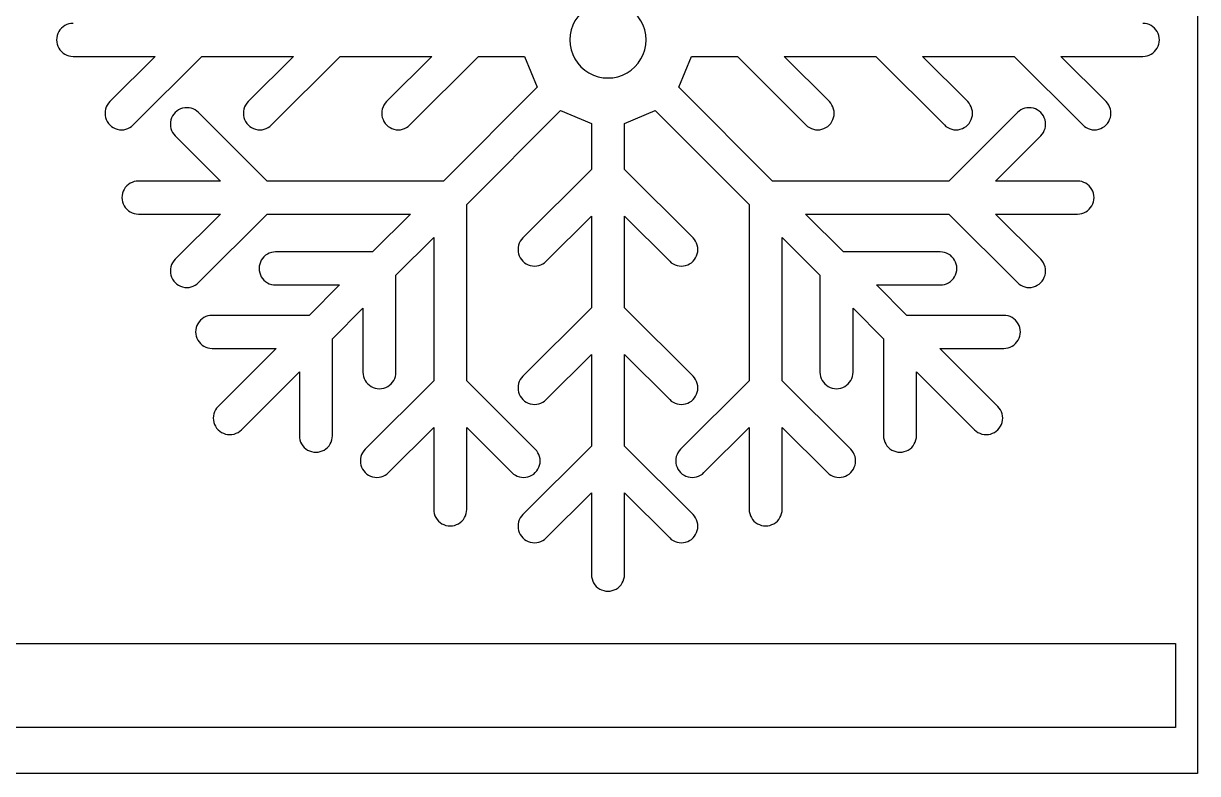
# Model space of a CAD drawing. Extents: x 0 to 210, y 0 to 297.
# Drawn here: x 119 to 210, y 0 to 58.1 of the extents above; entities that cross this region are included whole.
import ezdxf

# ---------------------------------------------------------------- set-up
doc = ezdxf.new("R2010")
doc.units = 0
doc.layers.add('Layer_1', color=7, linetype='CONTINUOUS')

msp = doc.modelspace()

# ---------------------------------------------------------------- linework, layer by layer
at = {"layer": 'Layer_1', "color": 7}
for p, q in [((210.000001, 296.999997), (210.000001, 0.000001)), ((121.701571, 57.336748), (121.647771, 57.178195)), ((121.775672, 57.486918), (121.701571, 57.336748)), ((121.868672, 57.626138), (121.775672, 57.486918)), ((121.979072, 57.75201), (121.868672, 57.626138)), ((122.104971, 57.862415), (121.979072, 57.75201)), ((122.244172, 57.955435), (122.104971, 57.862415)), ((122.39437, 58.02949), (122.244172, 57.955435)), ((122.552872, 58.083282), (122.39437, 58.02949)), ((122.717072, 58.115963), (122.552872, 58.083282)), ((122.88417, 58.126914), (122.717072, 58.115907)), ((205.93127, 58.115963), (205.764172, 58.12697)), ((206.09547, 58.083282), (205.93127, 58.115963)), ((206.253972, 58.02949), (206.09547, 58.083282)), ((206.40417, 57.955435), (206.253972, 58.02949)), ((206.543371, 57.862415), (206.40417, 57.955435)), ((206.66927, 57.75201), (206.543371, 57.862415)), ((206.77967, 57.626138), (206.66927, 57.75201)), ((206.872671, 57.486918), (206.77967, 57.626138)), ((206.946771, 57.336748), (206.872671, 57.486918)), ((207.000571, 57.178195), (206.946771, 57.336748)), ((121.615172, 57.013998), (121.604165, 56.846923)), ((121.604171, 56.846923), (121.615177, 56.679847)), ((121.647771, 57.178195), (121.615172, 57.013998)), ((121.615172, 56.679847), (121.647771, 56.51565)), ((121.647771, 56.51565), (121.701571, 56.357098)), ((167.274171, 56.846923), (167.274171, 56.846923)), ((206.946771, 56.357098), (207.000571, 56.51565)), ((207.03317, 57.013998), (207.000571, 57.178195)), ((207.000571, 56.51565), (207.03317, 56.679847)), ((207.044171, 56.846923), (207.033165, 57.013998)), ((207.03317, 56.679847), (207.044177, 56.846923)), ((121.701571, 56.357098), (121.775672, 56.206928)), ((121.775672, 56.206928), (121.868672, 56.067707)), ((121.868672, 56.067707), (121.979072, 55.941836)), ((121.979072, 55.941836), (122.104971, 55.831431)), ((122.104971, 55.831431), (122.244172, 55.73841)), ((122.244172, 55.73841), (122.39437, 55.664355)), ((122.39437, 55.664355), (122.552872, 55.610564)), ((122.552872, 55.610564), (122.717072, 55.577882)), ((122.717072, 55.577882), (122.88417, 55.566876)), ((122.88417, 55.566932), (129.233972, 55.566932)), ((129.233972, 55.566932), (125.733071, 52.066022)), ((127.543272, 50.25582), (132.85437, 55.566932)), ((132.85437, 55.566932), (139.953971, 55.566932)), ((139.953971, 55.566932), (136.453071, 52.066022)), ((138.263271, 50.25582), (143.574371, 55.566932)), ((143.574371, 55.566932), (150.673971, 55.566932)), ((150.673971, 55.566932), (147.173071, 52.066022)), ((148.983271, 50.25582), (154.294371, 55.566932)), ((154.294371, 55.566932), (157.854371, 55.566932)), ((157.854371, 55.566932), (158.844241, 53.177187)), ((169.804101, 53.177187), (170.793971, 55.566932)), ((170.793971, 55.566932), (174.353971, 55.566932)), ((174.353971, 55.566932), (179.665071, 50.25582)), ((181.475271, 52.066022), (177.974371, 55.566932)), ((177.974371, 55.566932), (185.073971, 55.566932)), ((185.073971, 55.566932), (190.385071, 50.25582)), ((192.195271, 52.066022), (188.694371, 55.566932)), ((188.694371, 55.566932), (195.793972, 55.566932)), ((195.793972, 55.566932), (201.10507, 50.25582)), ((202.915272, 52.066022), (199.41437, 55.566932)), ((199.41437, 55.566932), (205.764172, 55.566932)), ((205.764172, 55.566932), (205.93127, 55.577939)), ((205.93127, 55.577882), (206.09547, 55.610564)), ((206.09547, 55.610564), (206.253972, 55.664355)), ((206.253972, 55.664355), (206.40417, 55.73841)), ((206.40417, 55.73841), (206.543371, 55.831431)), ((206.543371, 55.831431), (206.66927, 55.941836)), ((206.66927, 55.941836), (206.77967, 56.067707)), ((206.77967, 56.067707), (206.872671, 56.206928)), ((206.872671, 56.206928), (206.946771, 56.357098)), ((158.844241, 53.177187), (151.575171, 45.908131)), ((177.073171, 45.908131), (169.804101, 53.177187)), ((125.622671, 51.940123), (125.52967, 51.800902)), ((125.733071, 52.066022), (125.622671, 51.940123)), ((136.342671, 51.940123), (136.249671, 51.800902)), ((136.453071, 52.066022), (136.342671, 51.940123)), ((147.062671, 51.940123), (146.969671, 51.800902)), ((147.173071, 52.066022), (147.062671, 51.940123)), ((181.585671, 51.940123), (181.475271, 52.066022)), ((181.678671, 51.800902), (181.585671, 51.940123)), ((192.305671, 51.940123), (192.195271, 52.066022)), ((192.398671, 51.800902), (192.305671, 51.940123)), ((203.025671, 51.940123), (202.915272, 52.066022)), ((203.118672, 51.800902), (203.025671, 51.940123)), ((125.358172, 51.160907), (125.369066, 50.993832)), ((125.369072, 51.327983), (125.358178, 51.160907)), ((125.40177, 51.492208), (125.369072, 51.327983)), ((125.369072, 50.993832), (125.40177, 50.829635)), ((125.45557, 51.650732), (125.40177, 51.492208)), ((125.52967, 51.800902), (125.45557, 51.650732)), ((130.590871, 50.954151), (130.516771, 50.803981)), ((130.683872, 51.093371), (130.590871, 50.954151)), ((130.794272, 51.219242), (130.683872, 51.093371)), ((130.920171, 51.32962), (130.794272, 51.219242)), ((131.059372, 51.422668), (130.920171, 51.32962)), ((131.209471, 51.496723), (131.059372, 51.422668)), ((131.368072, 51.550543), (131.209471, 51.496723)), ((131.532272, 51.583196), (131.368072, 51.550543)), ((131.699373, 51.594146), (131.532272, 51.58314)), ((131.866471, 51.583196), (131.699373, 51.594203)), ((132.03067, 51.550543), (131.866471, 51.583196)), ((132.189172, 51.496723), (132.03067, 51.550543)), ((132.339371, 51.422668), (132.189172, 51.496723)), ((132.478571, 51.32962), (132.339371, 51.422668)), ((132.60447, 51.219242), (132.478571, 51.32962)), ((137.915571, 45.908131), (132.60447, 51.219242)), ((136.078172, 51.160907), (136.089065, 50.993832)), ((136.089071, 51.327983), (136.078177, 51.160907)), ((136.121771, 51.492208), (136.089071, 51.327983)), ((136.089071, 50.993832), (136.121771, 50.829635)), ((136.175571, 51.650732), (136.121771, 51.492208)), ((136.249671, 51.800902), (136.175571, 51.650732)), ((146.798171, 51.160907), (146.809071, 50.993832)), ((146.809071, 51.327983), (146.798172, 51.160907)), ((146.841771, 51.492208), (146.809071, 51.327983)), ((146.809071, 50.993832), (146.841771, 50.829635)), ((146.895571, 51.650732), (146.841771, 51.492208)), ((146.969671, 51.800902), (146.895571, 51.650732)), ((153.385371, 44.097929), (160.654431, 51.366986)), ((160.654431, 51.366986), (163.044171, 50.37712)), ((165.604171, 50.37712), (167.993911, 51.366986)), ((167.993911, 51.366986), (175.262971, 44.097929)), ((181.752771, 51.650732), (181.678671, 51.800902)), ((181.806571, 51.492208), (181.752771, 51.650732)), ((181.839271, 51.327983), (181.806571, 51.492208)), ((181.806571, 50.829635), (181.839271, 50.993832)), ((181.839271, 50.993832), (181.850171, 51.160907)), ((181.850171, 51.160907), (181.839272, 51.327983)), ((196.043872, 51.219242), (190.732771, 45.908131)), ((192.472771, 51.650732), (192.398671, 51.800902)), ((192.526571, 51.492208), (192.472771, 51.650732)), ((192.559271, 51.327983), (192.526571, 51.492208)), ((192.526571, 50.829635), (192.559271, 50.993832)), ((192.559271, 50.993832), (192.570165, 51.160907)), ((192.570171, 51.160907), (192.559277, 51.327983)), ((196.169771, 51.32962), (196.043872, 51.219242)), ((196.308972, 51.422668), (196.169771, 51.32962)), ((196.45917, 51.496723), (196.308972, 51.422668)), ((196.617672, 51.550543), (196.45917, 51.496723)), ((196.781872, 51.583196), (196.617672, 51.550543)), ((196.94897, 51.594146), (196.781872, 51.58314)), ((197.116071, 51.583196), (196.94897, 51.594203)), ((197.28027, 51.550543), (197.116071, 51.583196)), ((197.438871, 51.496723), (197.28027, 51.550543)), ((197.588971, 51.422668), (197.438871, 51.496723)), ((197.728171, 51.32962), (197.588971, 51.422668)), ((197.85407, 51.219242), (197.728171, 51.32962)), ((197.96447, 51.093371), (197.85407, 51.219242)), ((198.057471, 50.954151), (197.96447, 51.093371)), ((198.131571, 50.803981), (198.057471, 50.954151)), ((203.192772, 51.650732), (203.118672, 51.800902)), ((203.246572, 51.492208), (203.192772, 51.650732)), ((203.279271, 51.327983), (203.246572, 51.492208)), ((203.246572, 50.829635), (203.279271, 50.993832)), ((203.279271, 50.993832), (203.290164, 51.160907)), ((203.29017, 51.160907), (203.279276, 51.327983)), ((125.40177, 50.829635), (125.45557, 50.671054)), ((125.45557, 50.671054), (125.52967, 50.520912)), ((125.52967, 50.520912), (125.622671, 50.381692)), ((125.622671, 50.381692), (125.733071, 50.25582)), ((125.733071, 50.25582), (125.85897, 50.145415)), ((125.85897, 50.145415), (125.99817, 50.052395)), ((125.99817, 50.052395), (126.14827, 49.97834)), ((127.127971, 49.97834), (127.278172, 50.052395)), ((127.278172, 50.052395), (127.41737, 50.145415)), ((127.41737, 50.145415), (127.543272, 50.25582)), ((130.419371, 50.314128), (130.430264, 50.14708)), ((130.43027, 50.481203), (130.419376, 50.314128)), ((130.462971, 50.645428), (130.43027, 50.481203)), ((130.43027, 50.14708), (130.462971, 49.982855)), ((130.516771, 50.803981), (130.462971, 50.645428)), ((136.121771, 50.829635), (136.175571, 50.671054)), ((136.175571, 50.671054), (136.249671, 50.520912)), ((136.249671, 50.520912), (136.342671, 50.381692)), ((136.342671, 50.381692), (136.453071, 50.25582)), ((136.453071, 50.25582), (136.578971, 50.145415)), ((136.578971, 50.145415), (136.718171, 50.052395)), ((136.718171, 50.052395), (136.868271, 49.97834)), ((137.847971, 49.97834), (137.998171, 50.052395)), ((137.998171, 50.052395), (138.137371, 50.145415)), ((138.137371, 50.145415), (138.263271, 50.25582)), ((146.841771, 50.829635), (146.895571, 50.671054)), ((146.895571, 50.671054), (146.969671, 50.520912)), ((146.969671, 50.520912), (147.062671, 50.381692)), ((147.062671, 50.381692), (147.173071, 50.25582)), ((147.173071, 50.25582), (147.298971, 50.145415)), ((147.298971, 50.145415), (147.438171, 50.052395)), ((147.438171, 50.052395), (147.588271, 49.97834)), ((148.567971, 49.97834), (148.718171, 50.052395)), ((148.718171, 50.052395), (148.857371, 50.145415)), ((148.857371, 50.145415), (148.983271, 50.25582)), ((163.044171, 50.37712), (163.044171, 46.817112)), ((165.604171, 46.817112), (165.604171, 50.37712)), ((179.665071, 50.25582), (179.790971, 50.145415)), ((179.790971, 50.145415), (179.930171, 50.052395)), ((179.930171, 50.052395), (180.080371, 49.97834)), ((181.060071, 49.97834), (181.210171, 50.052395)), ((181.210171, 50.052395), (181.349371, 50.145415)), ((181.349371, 50.145415), (181.475271, 50.25582)), ((181.475271, 50.25582), (181.585671, 50.381692)), ((181.585671, 50.381692), (181.678671, 50.520912)), ((181.678671, 50.520912), (181.752771, 50.671054)), ((181.752771, 50.671054), (181.806571, 50.829635)), ((190.385071, 50.25582), (190.510971, 50.145415)), ((190.510971, 50.145415), (190.650171, 50.052395)), ((190.650171, 50.052395), (190.800371, 49.97834)), ((191.780071, 49.97834), (191.930171, 50.052395)), ((191.930171, 50.052395), (192.069371, 50.145415)), ((192.069371, 50.145415), (192.195271, 50.25582)), ((192.195271, 50.25582), (192.305671, 50.381692)), ((192.305671, 50.381692), (192.398671, 50.520912)), ((192.398671, 50.520912), (192.472771, 50.671054)), ((192.472771, 50.671054), (192.526571, 50.829635)), ((198.185371, 50.645428), (198.131571, 50.803981)), ((198.218072, 50.481203), (198.185371, 50.645428)), ((198.185371, 49.982855), (198.218072, 50.14708)), ((198.218072, 50.14708), (198.228966, 50.314128)), ((198.228972, 50.314128), (198.218078, 50.481203)), ((201.10507, 50.25582), (201.230972, 50.145415)), ((201.230972, 50.145415), (201.37017, 50.052395)), ((201.37017, 50.052395), (201.520371, 49.97834)), ((202.500072, 49.97834), (202.650172, 50.052395)), ((202.650172, 50.052395), (202.789372, 50.145415)), ((202.789372, 50.145415), (202.915272, 50.25582)), ((202.915272, 50.25582), (203.025671, 50.381692)), ((203.025671, 50.381692), (203.118672, 50.520912)), ((203.118672, 50.520912), (203.192772, 50.671054)), ((203.192772, 50.671054), (203.246572, 50.829635)), ((126.14827, 49.97834), (126.306871, 49.92452)), ((126.306871, 49.92452), (126.47107, 49.891867)), ((126.47107, 49.891867), (126.638171, 49.88086)), ((126.638171, 49.880888), (126.805171, 49.891895)), ((126.805171, 49.891867), (126.969472, 49.92452)), ((126.969472, 49.92452), (127.127971, 49.97834)), ((130.462971, 49.982855), (130.516771, 49.824303)), ((130.516771, 49.824303), (130.590871, 49.674132)), ((130.590871, 49.674132), (130.683872, 49.534912)), ((130.683872, 49.534912), (130.794272, 49.409041)), ((130.794272, 49.409041), (134.295171, 45.908131)), ((136.868271, 49.97834), (137.026871, 49.92452)), ((137.026871, 49.92452), (137.191071, 49.891867)), ((137.191071, 49.891867), (137.358171, 49.88086)), ((137.358171, 49.880888), (137.525171, 49.891895)), ((137.525171, 49.891867), (137.689471, 49.92452)), ((137.689471, 49.92452), (137.847971, 49.97834)), ((147.588271, 49.97834), (147.746871, 49.92452)), ((147.746871, 49.92452), (147.911071, 49.891867)), ((147.911071, 49.891867), (148.078171, 49.88086)), ((148.078171, 49.880888), (148.245271, 49.891895)), ((148.245271, 49.891867), (148.409471, 49.92452)), ((148.409471, 49.92452), (148.567971, 49.97834)), ((180.080371, 49.97834), (180.238871, 49.92452)), ((180.238871, 49.92452), (180.403071, 49.891867)), ((180.403071, 49.891867), (180.570171, 49.88086)), ((180.570171, 49.880888), (180.737271, 49.891895)), ((180.737271, 49.891867), (180.901471, 49.92452)), ((180.901471, 49.92452), (181.060071, 49.97834)), ((190.800371, 49.97834), (190.958871, 49.92452)), ((190.958871, 49.92452), (191.123171, 49.891867)), ((191.123171, 49.891867), (191.290171, 49.88086)), ((191.290171, 49.880888), (191.457271, 49.891895)), ((191.457271, 49.891867), (191.621471, 49.92452)), ((191.621471, 49.92452), (191.780071, 49.97834)), ((194.353172, 45.908131), (197.85407, 49.409041)), ((197.85407, 49.409041), (197.96447, 49.534912)), ((197.96447, 49.534912), (198.057471, 49.674132)), ((198.057471, 49.674132), (198.131571, 49.824303)), ((198.131571, 49.824303), (198.185371, 49.982855)), ((201.520371, 49.97834), (201.67887, 49.92452)), ((201.67887, 49.92452), (201.843172, 49.891867)), ((201.843172, 49.891867), (202.010171, 49.88086)), ((202.010171, 49.880888), (202.177272, 49.891895)), ((202.177272, 49.891867), (202.341472, 49.92452)), ((202.341472, 49.92452), (202.500072, 49.97834)), ((163.044171, 46.817112), (157.733061, 41.506028)), ((170.915281, 41.506028), (165.604171, 46.817112)), ((127.04027, 45.533227), (126.929871, 45.407327)), ((127.166172, 45.643632), (127.04027, 45.533227)), ((127.30537, 45.736624), (127.166172, 45.643632)), ((127.455572, 45.810708), (127.30537, 45.736624)), ((127.61407, 45.864527), (127.455572, 45.810708)), ((127.77827, 45.897124), (127.61407, 45.864527)), ((127.945371, 45.908131), (127.77827, 45.897124)), ((134.295171, 45.908131), (127.945371, 45.908131)), ((151.575171, 45.908131), (137.915571, 45.908131)), ((190.732771, 45.908131), (177.073171, 45.908131)), ((200.702971, 45.908131), (194.353172, 45.908131)), ((200.870072, 45.897124), (200.702971, 45.908131)), ((201.034272, 45.864527), (200.870072, 45.897124)), ((201.192771, 45.810708), (201.034272, 45.864527)), ((201.342972, 45.736624), (201.192771, 45.810708)), ((201.48217, 45.643632), (201.342972, 45.736624)), ((201.608072, 45.533227), (201.48217, 45.643632)), ((201.718472, 45.407327), (201.608072, 45.533227)), ((126.67637, 44.795216), (126.665363, 44.628112)), ((126.665372, 44.628112), (126.676379, 44.461008)), ((126.708972, 44.959412), (126.67637, 44.795216)), ((126.762772, 45.117908), (126.708972, 44.959412)), ((126.83687, 45.268135), (126.762772, 45.117908)), ((126.929871, 45.407327), (126.83687, 45.268135)), ((201.811472, 45.268135), (201.718472, 45.407327)), ((201.88557, 45.117908), (201.811472, 45.268135)), ((201.93937, 44.959412), (201.88557, 45.117908)), ((201.971972, 44.795216), (201.93937, 44.959412)), ((201.98297, 44.628112), (201.971964, 44.795216)), ((201.971972, 44.461008), (201.982979, 44.628112)), ((126.67637, 44.461008), (126.708972, 44.296811)), ((126.708972, 44.296811), (126.762772, 44.138315)), ((126.762772, 44.138315), (126.83687, 43.988116)), ((126.83687, 43.988116), (126.929871, 43.848924)), ((126.929871, 43.848924), (127.04027, 43.723025)), ((127.04027, 43.723025), (127.166172, 43.61262)), ((153.385371, 30.438317), (153.385371, 44.097929)), ((175.262971, 44.097929), (175.262971, 30.438317)), ((201.48217, 43.61262), (201.608072, 43.723025)), ((201.608072, 43.723025), (201.718472, 43.848924)), ((201.718472, 43.848924), (201.811472, 43.988116)), ((201.811472, 43.988116), (201.88557, 44.138315)), ((201.88557, 44.138315), (201.93937, 44.296811)), ((201.93937, 44.296811), (201.971972, 44.461008)), ((127.166172, 43.61262), (127.30537, 43.519628)), ((127.30537, 43.519628), (127.455572, 43.445516)), ((127.455572, 43.445516), (127.61407, 43.391724)), ((127.61407, 43.391724), (127.77827, 43.359128)), ((127.77827, 43.359128), (127.945371, 43.348121)), ((127.945371, 43.348121), (134.295171, 43.348121)), ((134.295171, 43.348121), (130.794272, 39.847211)), ((132.60447, 38.037009), (137.915571, 43.348121)), ((137.915571, 43.348121), (149.015171, 43.348121)), ((149.015171, 43.348121), (146.088071, 40.421025)), ((159.543261, 39.695827), (163.044171, 43.196709)), ((163.044171, 43.196709), (163.044171, 36.097127)), ((165.604171, 36.097127), (165.604171, 43.196709)), ((165.604171, 43.196709), (169.105081, 39.695827)), ((182.560271, 40.421025), (179.633171, 43.348121)), ((179.633171, 43.348121), (190.732771, 43.348121)), ((190.732771, 43.348121), (196.043872, 38.037009)), ((197.85407, 39.847211), (194.353172, 43.348121)), ((194.353172, 43.348121), (200.702971, 43.348121)), ((200.702971, 43.348121), (200.870072, 43.359128)), ((200.870072, 43.359128), (201.034272, 43.391724)), ((201.034272, 43.391724), (201.192771, 43.445516)), ((201.192771, 43.445516), (201.342972, 43.519628)), ((201.342972, 43.519628), (201.48217, 43.61262)), ((147.898271, 38.610824), (150.825371, 41.53792)), ((150.825371, 41.53792), (150.825371, 30.438317)), ((157.401781, 40.932214), (157.369111, 40.768017)), ((157.455591, 41.09071), (157.401781, 40.932214)), ((157.529641, 41.240909), (157.455591, 41.09071)), ((157.622661, 41.380129), (157.529641, 41.240909)), ((157.733061, 41.506028), (157.622661, 41.380129)), ((171.025681, 41.380129), (170.915281, 41.506028)), ((171.118701, 41.240909), (171.025681, 41.380129)), ((171.192751, 41.09071), (171.118701, 41.240909)), ((171.246561, 40.932214), (171.192751, 41.09071)), ((171.279231, 40.768017), (171.246561, 40.932214)), ((177.822971, 30.438317), (177.822971, 41.53792)), ((177.822971, 41.53792), (180.750071, 38.610824)), ((137.671871, 40.046008), (137.561471, 39.920222)), ((137.797771, 40.156414), (137.671871, 40.046008)), ((137.936971, 40.249519), (137.797771, 40.156414)), ((138.087171, 40.323517), (137.936971, 40.249519)), ((138.245671, 40.377309), (138.087171, 40.323517)), ((138.409871, 40.410018), (138.245671, 40.377309)), ((138.576971, 40.421025), (138.409871, 40.410018)), ((146.088071, 40.421025), (138.576971, 40.421025)), ((157.358151, 40.600914), (157.36911, 40.43381)), ((157.369111, 40.768017), (157.358153, 40.600914)), ((157.369111, 40.43381), (157.401781, 40.269613)), ((157.401781, 40.269613), (157.455591, 40.111032)), ((157.455591, 40.111032), (157.529641, 39.960918)), ((171.118701, 39.960918), (171.192751, 40.111032)), ((171.192751, 40.111032), (171.246561, 40.269613)), ((171.246561, 40.269613), (171.279231, 40.43381)), ((171.279231, 40.43381), (171.29019, 40.600914)), ((171.290191, 40.600914), (171.279232, 40.768017)), ((190.071371, 40.421025), (182.560271, 40.421025)), ((190.238471, 40.410018), (190.071371, 40.421025)), ((190.402671, 40.377309), (190.238471, 40.410018)), ((190.561171, 40.323517), (190.402671, 40.377309)), ((190.711371, 40.249519), (190.561171, 40.323517)), ((190.850571, 40.156414), (190.711371, 40.249519)), ((190.976471, 40.046008), (190.850571, 40.156414)), ((191.086871, 39.920222), (190.976471, 40.046008)), ((130.462971, 39.273425), (130.43027, 39.109228)), ((130.516771, 39.431921), (130.462971, 39.273425)), ((130.590871, 39.58212), (130.516771, 39.431921)), ((130.683872, 39.721312), (130.590871, 39.58212)), ((130.794272, 39.847211), (130.683872, 39.721312)), ((137.296971, 39.141034), (137.307871, 38.973931)), ((137.307871, 39.308025), (137.296972, 39.141034)), ((137.340571, 39.472222), (137.307871, 39.308025)), ((137.394371, 39.630831), (137.340571, 39.472222)), ((137.468471, 39.78103), (137.394371, 39.630831)), ((137.561471, 39.920222), (137.468471, 39.78103)), ((157.529641, 39.960918), (157.622661, 39.821726)), ((157.622661, 39.821726), (157.733061, 39.695827)), ((157.733061, 39.695827), (157.858941, 39.585422)), ((157.858941, 39.585422), (157.998151, 39.492429)), ((157.998151, 39.492429), (158.148311, 39.418318)), ((158.148311, 39.418318), (158.306871, 39.364526)), ((158.306871, 39.364526), (158.471081, 39.331817)), ((158.471081, 39.331817), (158.638151, 39.32081)), ((158.638151, 39.320923), (158.805231, 39.33193)), ((158.805231, 39.331817), (158.969451, 39.364526)), ((158.969451, 39.364526), (159.127991, 39.418318)), ((159.127991, 39.418318), (159.278151, 39.492429)), ((159.278151, 39.492429), (159.417371, 39.585422)), ((159.417371, 39.585422), (159.543261, 39.695827)), ((169.105081, 39.695827), (169.230971, 39.585422)), ((169.230971, 39.585422), (169.370191, 39.492429)), ((169.370191, 39.492429), (169.520351, 39.418318)), ((169.520351, 39.418318), (169.678891, 39.364526)), ((169.678891, 39.364526), (169.843111, 39.331817)), ((169.843111, 39.331817), (170.010191, 39.32081)), ((170.010191, 39.320923), (170.177261, 39.33193)), ((170.177261, 39.331817), (170.341471, 39.364526)), ((170.341471, 39.364526), (170.500031, 39.418318)), ((170.500031, 39.418318), (170.650191, 39.492429)), ((170.650191, 39.492429), (170.789401, 39.585422)), ((170.789401, 39.585422), (170.915281, 39.695827)), ((170.915281, 39.695827), (171.025681, 39.821726)), ((171.025681, 39.821726), (171.118701, 39.960918)), ((191.179871, 39.78103), (191.086871, 39.920222)), ((191.253971, 39.630831), (191.179871, 39.78103)), ((191.307771, 39.472222), (191.253971, 39.630831)), ((191.340471, 39.308025), (191.307771, 39.472222)), ((191.340471, 38.973931), (191.35137, 39.141034)), ((191.351371, 39.141034), (191.340472, 39.308025)), ((197.96447, 39.721312), (197.85407, 39.847211)), ((198.057471, 39.58212), (197.96447, 39.721312)), ((198.131571, 39.431921), (198.057471, 39.58212)), ((198.185371, 39.273425), (198.131571, 39.431921)), ((198.218072, 39.109228), (198.185371, 39.273425)), ((130.419371, 38.942124), (130.430264, 38.77502)), ((130.43027, 39.109228), (130.419376, 38.942124)), ((130.43027, 38.77502), (130.462971, 38.610824)), ((130.462971, 38.610824), (130.516771, 38.452215)), ((130.516771, 38.452215), (130.590871, 38.302129)), ((130.590871, 38.302129), (130.683872, 38.162909)), ((137.307871, 38.973931), (137.340571, 38.809734)), ((137.340571, 38.809734), (137.394371, 38.651125)), ((137.394371, 38.651125), (137.468471, 38.501011)), ((137.468471, 38.501011), (137.561471, 38.361734)), ((137.561471, 38.361734), (137.671871, 38.23592)), ((137.671871, 38.23592), (137.797771, 38.12543)), ((147.898271, 31.099733), (147.898271, 38.610824)), ((180.750071, 38.610824), (180.750071, 31.099733)), ((190.850571, 38.12543), (190.976471, 38.23592)), ((190.976471, 38.23592), (191.086871, 38.361734)), ((191.086871, 38.361734), (191.179871, 38.501011)), ((191.179871, 38.501011), (191.253971, 38.651125)), ((191.253971, 38.651125), (191.307771, 38.809734)), ((191.307771, 38.809734), (191.340471, 38.973931)), ((197.96447, 38.162909), (198.057471, 38.302129)), ((198.057471, 38.302129), (198.131571, 38.452215)), ((198.131571, 38.452215), (198.185371, 38.610824)), ((198.185371, 38.610824), (198.218072, 38.77502)), ((198.218072, 38.77502), (198.228966, 38.942124)), ((198.228972, 38.942124), (198.218078, 39.109228)), ((130.683872, 38.162909), (130.794272, 38.037009)), ((130.794272, 38.037009), (130.920171, 37.926632)), ((130.920171, 37.926632), (131.059372, 37.833612)), ((131.059372, 37.833612), (131.209471, 37.759528)), ((131.209471, 37.759528), (131.368072, 37.705709)), ((131.368072, 37.705709), (131.532272, 37.673027)), ((131.532272, 37.673027), (131.699373, 37.662021)), ((131.699373, 37.662134), (131.866471, 37.67314)), ((131.866471, 37.673027), (132.03067, 37.705709)), ((132.03067, 37.705709), (132.189172, 37.759528)), ((132.189172, 37.759528), (132.339371, 37.833612)), ((132.339371, 37.833612), (132.478571, 37.926632)), ((132.478571, 37.926632), (132.60447, 38.037009)), ((137.797771, 38.12543), (137.936971, 38.032409)), ((137.936971, 38.032409), (138.087171, 37.95841)), ((138.087171, 37.95841), (138.245671, 37.904619)), ((138.245671, 37.904619), (138.409871, 37.871909)), ((138.409871, 37.871909), (138.576971, 37.860903)), ((138.576971, 37.861016), (143.528071, 37.861016)), ((143.528071, 37.861016), (141.166571, 35.499521)), ((187.481771, 35.499521), (185.120271, 37.861016)), ((185.120271, 37.861016), (190.071371, 37.861016)), ((190.071371, 37.861016), (190.238471, 37.872022)), ((190.238471, 37.871909), (190.402671, 37.904619)), ((190.402671, 37.904619), (190.561171, 37.95841)), ((190.561171, 37.95841), (190.711371, 38.032409)), ((190.711371, 38.032409), (190.850571, 38.12543)), ((196.043872, 38.037009), (196.169771, 37.926632)), ((196.169771, 37.926632), (196.308972, 37.833612)), ((196.308972, 37.833612), (196.45917, 37.759528)), ((196.45917, 37.759528), (196.617672, 37.705709)), ((196.617672, 37.705709), (196.781872, 37.673027)), ((196.781872, 37.673027), (196.94897, 37.662021)), ((196.94897, 37.662134), (197.116071, 37.67314)), ((197.116071, 37.673027), (197.28027, 37.705709)), ((197.28027, 37.705709), (197.438871, 37.759528)), ((197.438871, 37.759528), (197.588971, 37.833612)), ((197.588971, 37.833612), (197.728171, 37.926632)), ((197.728171, 37.926632), (197.85407, 38.037009)), ((197.85407, 38.037009), (197.96447, 38.162909)), ((133.488472, 35.488514), (133.324171, 35.455918)), ((133.655472, 35.499521), (133.488472, 35.488514)), ((141.166571, 35.499521), (133.655472, 35.499521)), ((142.976771, 33.68932), (145.338271, 36.050814)), ((145.338271, 36.050814), (145.338271, 31.099733)), ((163.044171, 36.097127), (157.733061, 30.786015)), ((170.915281, 30.786015), (165.604171, 36.097127)), ((183.310071, 31.099733), (183.310071, 36.050814)), ((183.310071, 36.050814), (185.671571, 33.68932)), ((194.992871, 35.499521), (187.481771, 35.499521)), ((195.15987, 35.488514), (194.992871, 35.499521)), ((195.324171, 35.455918), (195.15987, 35.488514)), ((132.472972, 34.709327), (132.419172, 34.550831)), ((132.546971, 34.859526), (132.472972, 34.709327)), ((132.639971, 34.998718), (132.546971, 34.859526)), ((132.75047, 35.124617), (132.639971, 34.998718)), ((132.87627, 35.235022), (132.75047, 35.124617)), ((133.015471, 35.328015), (132.87627, 35.235022)), ((133.165672, 35.402126), (133.015471, 35.328015)), ((133.324171, 35.455918), (133.165672, 35.402126)), ((195.48267, 35.402126), (195.324171, 35.455918)), ((195.632872, 35.328015), (195.48267, 35.402126)), ((195.772072, 35.235022), (195.632872, 35.328015)), ((195.897873, 35.124617), (195.772072, 35.235022)), ((196.008371, 34.998718), (195.897873, 35.124617)), ((196.101372, 34.859526), (196.008371, 34.998718)), ((196.17537, 34.709327), (196.101372, 34.859526)), ((196.22917, 34.550831), (196.17537, 34.709327)), ((132.386471, 34.386634), (132.375464, 34.21953)), ((132.375473, 34.21953), (132.386479, 34.052427)), ((132.419172, 34.550831), (132.386471, 34.386634)), ((132.386471, 34.052427), (132.419172, 33.88823)), ((132.419172, 33.88823), (132.472972, 33.729734)), ((132.472972, 33.729734), (132.546971, 33.579535)), ((142.976771, 26.178229), (142.976771, 33.68932)), ((185.671571, 33.68932), (185.671571, 26.178229)), ((196.101372, 33.579535), (196.17537, 33.729734)), ((196.17537, 33.729734), (196.22917, 33.88823)), ((196.261871, 34.386634), (196.22917, 34.550831)), ((196.22917, 33.88823), (196.261871, 34.052427)), ((196.27287, 34.21953), (196.261863, 34.386634)), ((196.261871, 34.052427), (196.272878, 34.21953)), ((132.546971, 33.579535), (132.639971, 33.440315)), ((132.639971, 33.440315), (132.75047, 33.314416)), ((132.75047, 33.314416), (132.87627, 33.20401)), ((132.87627, 33.20401), (133.015471, 33.111018)), ((133.015471, 33.111018), (133.165672, 33.036935)), ((133.165672, 33.036935), (133.324171, 32.983115)), ((133.324171, 32.983115), (133.488472, 32.950434)), ((133.488472, 32.950434), (133.655472, 32.939427)), ((133.655472, 32.939512), (138.606571, 32.939512)), ((138.606571, 32.939512), (134.116572, 28.449525)), ((194.53177, 28.449525), (190.041771, 32.939512)), ((190.041771, 32.939512), (194.992871, 32.939512)), ((194.992871, 32.939512), (195.15987, 32.950518)), ((195.15987, 32.950434), (195.324171, 32.983115)), ((195.324171, 32.983115), (195.48267, 33.036935)), ((195.48267, 33.036935), (195.632872, 33.111018)), ((195.632872, 33.111018), (195.772072, 33.20401)), ((195.772072, 33.20401), (195.897873, 33.314416)), ((195.897873, 33.314416), (196.008371, 33.440315)), ((196.008371, 33.440315), (196.101372, 33.579535)), ((159.543261, 28.975813), (163.044171, 32.476724)), ((163.044171, 32.476724), (163.044171, 25.377113)), ((165.604171, 25.377113), (165.604171, 32.476724)), ((165.604171, 32.476724), (169.105081, 28.975813)), ((135.926771, 26.639324), (140.416771, 31.12931)), ((140.416771, 31.12931), (140.416771, 26.178229)), ((145.338271, 31.099733), (145.349171, 30.932629)), ((145.349171, 30.932629), (145.381871, 30.768432)), ((147.854571, 30.768432), (147.887271, 30.932629)), ((147.887271, 30.932629), (147.898272, 31.099733)), ((180.750071, 31.099733), (180.761072, 30.932629)), ((180.761071, 30.932629), (180.793771, 30.768432)), ((183.266471, 30.768432), (183.299171, 30.932629)), ((183.299171, 30.932629), (183.310071, 31.099733)), ((188.231571, 26.178229), (188.231571, 31.12931)), ((188.231571, 31.12931), (192.721571, 26.639324)), ((145.381871, 30.768432), (145.435671, 30.609908)), ((145.435671, 30.609908), (145.509671, 30.45971)), ((145.509671, 30.45971), (145.602671, 30.320518)), ((150.825371, 30.438317), (145.514271, 25.127234)), ((145.602671, 30.320518), (145.713171, 30.194618)), ((145.713171, 30.194618), (145.838971, 30.084213)), ((145.838971, 30.084213), (145.978271, 29.991221)), ((147.258271, 29.991221), (147.397471, 30.084213)), ((147.397471, 30.084213), (147.523271, 30.194618)), ((147.523271, 30.194618), (147.633671, 30.320518)), ((147.633671, 30.320518), (147.726771, 30.45971)), ((147.726771, 30.45971), (147.800771, 30.609908)), ((147.800771, 30.609908), (147.854571, 30.768432)), ((158.696481, 25.127234), (153.385371, 30.438317)), ((157.369111, 30.047919), (157.358153, 29.880928)), ((157.401781, 30.212229), (157.369111, 30.047919)), ((157.455591, 30.370725), (157.401781, 30.212229)), ((157.529641, 30.520924), (157.455591, 30.370725)), ((157.622661, 30.660116), (157.529641, 30.520924)), ((157.733061, 30.786015), (157.622661, 30.660116)), ((175.262971, 30.438317), (169.951861, 25.127234)), ((171.025681, 30.660116), (170.915281, 30.786015)), ((171.118701, 30.520924), (171.025681, 30.660116)), ((171.192751, 30.370725), (171.118701, 30.520924)), ((171.246561, 30.212229), (171.192751, 30.370725)), ((171.279231, 30.047919), (171.246561, 30.212229)), ((171.290191, 29.880928), (171.279232, 30.047919)), ((183.134071, 25.127234), (177.822971, 30.438317)), ((180.793771, 30.768432), (180.847571, 30.609908)), ((180.847571, 30.609908), (180.921571, 30.45971)), ((180.921571, 30.45971), (181.014671, 30.320518)), ((181.014671, 30.320518), (181.125071, 30.194618)), ((181.125071, 30.194618), (181.250871, 30.084213)), ((181.250871, 30.084213), (181.390071, 29.991221)), ((182.670071, 29.991221), (182.809371, 30.084213)), ((182.809371, 30.084213), (182.935171, 30.194618)), ((182.935171, 30.194618), (183.045671, 30.320518)), ((183.045671, 30.320518), (183.138671, 30.45971)), ((183.138671, 30.45971), (183.212671, 30.609908)), ((183.212671, 30.609908), (183.266471, 30.768432)), ((145.978271, 29.991221), (146.128371, 29.917109)), ((146.128371, 29.917109), (146.286971, 29.863318)), ((146.286971, 29.863318), (146.451171, 29.830608)), ((146.451171, 29.830608), (146.618271, 29.819601)), ((146.618271, 29.819714), (146.785271, 29.830721)), ((146.785271, 29.830608), (146.949471, 29.863318)), ((146.949471, 29.863318), (147.108071, 29.917109)), ((147.108071, 29.917109), (147.258271, 29.991221)), ((157.358151, 29.880928), (157.36911, 29.713824)), ((157.369111, 29.713824), (157.401781, 29.549628)), ((157.401781, 29.549628), (157.455591, 29.391019)), ((157.455591, 29.391019), (157.529641, 29.240933)), ((157.529641, 29.240933), (157.622661, 29.101713)), ((171.025681, 29.101713), (171.118701, 29.240933)), ((171.118701, 29.240933), (171.192751, 29.391019)), ((171.192751, 29.391019), (171.246561, 29.549628)), ((171.246561, 29.549628), (171.279231, 29.713824)), ((171.279231, 29.713824), (171.29019, 29.880928)), ((181.390071, 29.991221), (181.540271, 29.917109)), ((181.540271, 29.917109), (181.698871, 29.863318)), ((181.698871, 29.863318), (181.863071, 29.830608)), ((181.863071, 29.830608), (182.030071, 29.819601)), ((182.030071, 29.819714), (182.197171, 29.830721)), ((182.197171, 29.830608), (182.361371, 29.863318)), ((182.361371, 29.863318), (182.519971, 29.917109)), ((182.519971, 29.917109), (182.670071, 29.991221)), ((134.006172, 28.323626), (133.913172, 28.184434)), ((134.116572, 28.449525), (134.006172, 28.323626)), ((157.622661, 29.101713), (157.733061, 28.975813)), ((157.733061, 28.975813), (157.858941, 28.865408)), ((157.858941, 28.865408), (157.998151, 28.772416)), ((157.998151, 28.772416), (158.148311, 28.698332)), ((158.148311, 28.698332), (158.306871, 28.644513)), ((158.306871, 28.644513), (158.471081, 28.611831)), ((158.471081, 28.611831), (158.638151, 28.600825)), ((158.638151, 28.600909), (158.805231, 28.611916)), ((158.805231, 28.611831), (158.969451, 28.644513)), ((158.969451, 28.644513), (159.127991, 28.698332)), ((159.127991, 28.698332), (159.278151, 28.772416)), ((159.278151, 28.772416), (159.417371, 28.865408)), ((159.417371, 28.865408), (159.543261, 28.975813)), ((169.105081, 28.975813), (169.230971, 28.865408)), ((169.230971, 28.865408), (169.370191, 28.772416)), ((169.370191, 28.772416), (169.520351, 28.698332)), ((169.520351, 28.698332), (169.678891, 28.644513)), ((169.678891, 28.644513), (169.843111, 28.611831)), ((169.843111, 28.611831), (170.010191, 28.600825)), ((170.010191, 28.600909), (170.177261, 28.611916)), ((170.177261, 28.611831), (170.341471, 28.644513)), ((170.341471, 28.644513), (170.500031, 28.698332)), ((170.500031, 28.698332), (170.650191, 28.772416)), ((170.650191, 28.772416), (170.789401, 28.865408)), ((170.789401, 28.865408), (170.915281, 28.975813)), ((170.915281, 28.975813), (171.025681, 29.101713)), ((194.64217, 28.323626), (194.53177, 28.449525)), ((194.735171, 28.184434), (194.64217, 28.323626)), ((133.752672, 27.711514), (133.741665, 27.54441)), ((133.741671, 27.54441), (133.752677, 27.377335)), ((133.785271, 27.875711), (133.752672, 27.711514)), ((133.752672, 27.377335), (133.785271, 27.21311)), ((133.839071, 28.034235), (133.785271, 27.875711)), ((133.913172, 28.184434), (133.839071, 28.034235)), ((194.809271, 28.034235), (194.735171, 28.184434)), ((194.863071, 27.875711), (194.809271, 28.034235)), ((194.89567, 27.711514), (194.863071, 27.875711)), ((194.863071, 27.21311), (194.89567, 27.377335)), ((194.906671, 27.54441), (194.895665, 27.711514)), ((194.89567, 27.377335), (194.906677, 27.54441)), ((133.785271, 27.21311), (133.839071, 27.054614)), ((133.839071, 27.054614), (133.913172, 26.904415)), ((133.913172, 26.904415), (134.006172, 26.765223)), ((134.006172, 26.765223), (134.116572, 26.639324)), ((134.116572, 26.639324), (134.242471, 26.528918)), ((134.242471, 26.528918), (134.381672, 26.435926)), ((134.381672, 26.435926), (134.53187, 26.361815)), ((135.511472, 26.361815), (135.661671, 26.435926)), ((135.661671, 26.435926), (135.800871, 26.528918)), ((135.800871, 26.528918), (135.926771, 26.639324)), ((147.324471, 23.317032), (150.825371, 26.817914)), ((150.825371, 26.817914), (150.825371, 20.468112)), ((153.385371, 20.468112), (153.385371, 26.817914)), ((153.385371, 26.817914), (156.886301, 23.317032)), ((171.762041, 23.317032), (175.262971, 26.817914)), ((175.262971, 26.817914), (175.262971, 20.468112)), ((177.822971, 20.468112), (177.822971, 26.817914)), ((177.822971, 26.817914), (181.323871, 23.317032)), ((192.721571, 26.639324), (192.847471, 26.528918)), ((192.847471, 26.528918), (192.986671, 26.435926)), ((192.986671, 26.435926), (193.13687, 26.361815)), ((194.116472, 26.361815), (194.26667, 26.435926)), ((194.26667, 26.435926), (194.405871, 26.528918)), ((194.405871, 26.528918), (194.53177, 26.639324)), ((194.53177, 26.639324), (194.64217, 26.765223)), ((194.64217, 26.765223), (194.735171, 26.904415)), ((194.735171, 26.904415), (194.809271, 27.054614)), ((194.809271, 27.054614), (194.863071, 27.21311)), ((134.53187, 26.361815), (134.690372, 26.308023)), ((134.690372, 26.308023), (134.854572, 26.275426)), ((134.854572, 26.275426), (135.02167, 26.26442)), ((135.02167, 26.26442), (135.188771, 26.275426)), ((135.188771, 26.275426), (135.352971, 26.308023)), ((135.352971, 26.308023), (135.511472, 26.361815)), ((140.416771, 26.178229), (140.42767, 26.01121)), ((140.427671, 26.01121), (140.460371, 25.846928)), ((140.460371, 25.846928), (140.514171, 25.688432)), ((140.514171, 25.688432), (140.588271, 25.538234)), ((140.588271, 25.538234), (140.681271, 25.399014)), ((142.712271, 25.399014), (142.805271, 25.538234)), ((142.805271, 25.538234), (142.879371, 25.688432)), ((142.879371, 25.688432), (142.933171, 25.846928)), ((142.933171, 25.846928), (142.965771, 26.01121)), ((142.965771, 26.01121), (142.976772, 26.178229)), ((185.671571, 26.178229), (185.682572, 26.01121)), ((185.682571, 26.01121), (185.715171, 25.846928)), ((185.715171, 25.846928), (185.768971, 25.688432)), ((185.768971, 25.688432), (185.843071, 25.538234)), ((185.843071, 25.538234), (185.936071, 25.399014)), ((187.967071, 25.399014), (188.060071, 25.538234)), ((188.060071, 25.538234), (188.134171, 25.688432)), ((188.134171, 25.688432), (188.187971, 25.846928)), ((188.187971, 25.846928), (188.220671, 26.01121)), ((188.220671, 26.01121), (188.231571, 26.178229)), ((193.13687, 26.361815), (193.295372, 26.308023)), ((193.295372, 26.308023), (193.459571, 26.275426)), ((193.459571, 26.275426), (193.626672, 26.26442)), ((193.626672, 26.26442), (193.79377, 26.275426)), ((193.79377, 26.275426), (193.95797, 26.308023)), ((193.95797, 26.308023), (194.116472, 26.361815)), ((140.681271, 25.399014), (140.791671, 25.273227)), ((140.791671, 25.273227), (140.917571, 25.162709)), ((140.917571, 25.162709), (141.056771, 25.069717)), ((141.056771, 25.069717), (141.206971, 24.995718)), ((141.206971, 24.995718), (141.365471, 24.941926)), ((141.365471, 24.941926), (141.529671, 24.909217)), ((141.529671, 24.909217), (141.696771, 24.89821)), ((141.696771, 24.89821), (141.863871, 24.909217)), ((141.863871, 24.909217), (142.028071, 24.941926)), ((142.028071, 24.941926), (142.186571, 24.995718)), ((142.186571, 24.995718), (142.336771, 25.069717)), ((142.336771, 25.069717), (142.475971, 25.162709)), ((142.475971, 25.162709), (142.601871, 25.273227)), ((142.601871, 25.273227), (142.712271, 25.399014)), ((145.236771, 24.711915), (145.182971, 24.553419)), ((145.310871, 24.862114), (145.236771, 24.711915)), ((145.403871, 25.001334), (145.310871, 24.862114)), ((145.514271, 25.127234), (145.403871, 25.001334)), ((163.044171, 25.377113), (157.733061, 20.06603)), ((158.806881, 25.001334), (158.696481, 25.127234)), ((158.899911, 24.862114), (158.806881, 25.001334)), ((158.973971, 24.711915), (158.899911, 24.862114)), ((159.027781, 24.553419), (158.973971, 24.711915)), ((170.915281, 20.06603), (165.604171, 25.377113)), ((169.674371, 24.711915), (169.620561, 24.553419)), ((169.748431, 24.862114), (169.674371, 24.711915)), ((169.841461, 25.001334), (169.748431, 24.862114)), ((169.951861, 25.127234), (169.841461, 25.001334)), ((183.244471, 25.001334), (183.134071, 25.127234)), ((183.337471, 24.862114), (183.244471, 25.001334)), ((183.411571, 24.711915), (183.337471, 24.862114)), ((183.465371, 24.553419), (183.411571, 24.711915)), ((185.936071, 25.399014), (186.046471, 25.273227)), ((186.046471, 25.273227), (186.172371, 25.162709)), ((186.172371, 25.162709), (186.311571, 25.069717)), ((186.311571, 25.069717), (186.461771, 24.995718)), ((186.461771, 24.995718), (186.620271, 24.941926)), ((186.620271, 24.941926), (186.784471, 24.909217)), ((186.784471, 24.909217), (186.951571, 24.89821)), ((186.951571, 24.89821), (187.118671, 24.909217)), ((187.118671, 24.909217), (187.282871, 24.941926)), ((187.282871, 24.941926), (187.441371, 24.995718)), ((187.441371, 24.995718), (187.591571, 25.069717)), ((187.591571, 25.069717), (187.730771, 25.162709)), ((187.730771, 25.162709), (187.856671, 25.273227)), ((187.856671, 25.273227), (187.967071, 25.399014)), ((145.139371, 24.222119), (145.15027, 24.055015)), ((145.150271, 24.389222), (145.139372, 24.222119)), ((145.182971, 24.553419), (145.150271, 24.389222)), ((145.150271, 24.055015), (145.182971, 23.890818)), ((145.182971, 23.890818), (145.236771, 23.732209)), ((145.236771, 23.732209), (145.310871, 23.582123)), ((158.899911, 23.582123), (158.973971, 23.732209)), ((158.973971, 23.732209), (159.027781, 23.890818)), ((159.060441, 24.389222), (159.027781, 24.553419)), ((159.027781, 23.890818), (159.060441, 24.055015)), ((159.071391, 24.222119), (159.060441, 24.389222)), ((159.060441, 24.055015), (159.071391, 24.222119)), ((169.587901, 24.389222), (169.576951, 24.222119)), ((169.576951, 24.222119), (169.587901, 24.055015)), ((169.620561, 24.553419), (169.587901, 24.389222)), ((169.587901, 24.055015), (169.620561, 23.890818)), ((169.620561, 23.890818), (169.674371, 23.732209)), ((169.674371, 23.732209), (169.748431, 23.582123)), ((183.337471, 23.582123), (183.411571, 23.732209)), ((183.411571, 23.732209), (183.465371, 23.890818)), ((183.498071, 24.389222), (183.465371, 24.553419)), ((183.465371, 23.890818), (183.498071, 24.055015)), ((183.498071, 24.055015), (183.508971, 24.222119)), ((183.508971, 24.222119), (183.498072, 24.389222)), ((145.310871, 23.582123), (145.403871, 23.442931)), ((145.403871, 23.442931), (145.514271, 23.317032)), ((145.514271, 23.317032), (145.640171, 23.206627)), ((145.640171, 23.206627), (145.779371, 23.113634)), ((145.779371, 23.113634), (145.929471, 23.039523)), ((145.929471, 23.039523), (146.088071, 22.985731)), ((146.088071, 22.985731), (146.252271, 22.953022)), ((146.252271, 22.953022), (146.419371, 22.942015)), ((146.419371, 22.942128), (146.586471, 22.953135)), ((146.586471, 22.953022), (146.750671, 22.985731)), ((146.750671, 22.985731), (146.909171, 23.039523)), ((146.909171, 23.039523), (147.059371, 23.113634)), ((147.059371, 23.113634), (147.198571, 23.206627)), ((147.198571, 23.206627), (147.324471, 23.317032)), ((156.886301, 23.317032), (157.012171, 23.206627)), ((157.012171, 23.206627), (157.151391, 23.113634)), ((157.151391, 23.113634), (157.301561, 23.039523)), ((157.301561, 23.039523), (157.460111, 22.985731)), ((157.460111, 22.985731), (157.624331, 22.953022)), ((157.624331, 22.953022), (157.791391, 22.942015)), ((157.791391, 22.942128), (157.958461, 22.953135)), ((157.958461, 22.953022), (158.122681, 22.985731)), ((158.122681, 22.985731), (158.281231, 23.039523)), ((158.281231, 23.039523), (158.431391, 23.113634)), ((158.431391, 23.113634), (158.570611, 23.206627)), ((158.570611, 23.206627), (158.696481, 23.317032)), ((158.696481, 23.317032), (158.806881, 23.442931)), ((158.806881, 23.442931), (158.899911, 23.582123)), ((169.748431, 23.582123), (169.841461, 23.442931)), ((169.841461, 23.442931), (169.951861, 23.317032)), ((169.951861, 23.317032), (170.077731, 23.206627)), ((170.077731, 23.206627), (170.216951, 23.113634)), ((170.216951, 23.113634), (170.367111, 23.039523)), ((170.367111, 23.039523), (170.525661, 22.985731)), ((170.525661, 22.985731), (170.689881, 22.953022)), ((170.689881, 22.953022), (170.856951, 22.942015)), ((170.856951, 22.942128), (171.024011, 22.953135)), ((171.024011, 22.953022), (171.188231, 22.985731)), ((171.188231, 22.985731), (171.346781, 23.039523)), ((171.346781, 23.039523), (171.496951, 23.113634)), ((171.496951, 23.113634), (171.636171, 23.206627)), ((171.636171, 23.206627), (171.762041, 23.317032)), ((181.323871, 23.317032), (181.449771, 23.206627)), ((181.449771, 23.206627), (181.588971, 23.113634)), ((181.588971, 23.113634), (181.739171, 23.039523)), ((181.739171, 23.039523), (181.897671, 22.985731)), ((181.897671, 22.985731), (182.061871, 22.953022)), ((182.061871, 22.953022), (182.228971, 22.942015)), ((182.228971, 22.942128), (182.396071, 22.953135)), ((182.396071, 22.953022), (182.560271, 22.985731)), ((182.560271, 22.985731), (182.718871, 23.039523)), ((182.718871, 23.039523), (182.868971, 23.113634)), ((182.868971, 23.113634), (183.008171, 23.206627)), ((183.008171, 23.206627), (183.134071, 23.317032)), ((183.134071, 23.317032), (183.244471, 23.442931)), ((183.244471, 23.442931), (183.337471, 23.582123)), ((159.543261, 18.255828), (163.044171, 21.75671)), ((163.044171, 21.75671), (163.044171, 15.406908)), ((165.604171, 15.406908), (165.604171, 21.75671)), ((165.604171, 21.75671), (169.105081, 18.255828)), ((150.825371, 20.468112), (150.836372, 20.301008)), ((150.836371, 20.301008), (150.868971, 20.136811)), ((150.868971, 20.136811), (150.922771, 19.978315)), ((153.287971, 19.978315), (153.341771, 20.136811)), ((153.341771, 20.136811), (153.374371, 20.301008)), ((153.374371, 20.301008), (153.385372, 20.468112)), ((157.733061, 20.06603), (157.622661, 19.94013)), ((171.025681, 19.94013), (170.915281, 20.06603)), ((175.262971, 20.468112), (175.273972, 20.301008)), ((175.273971, 20.301008), (175.306571, 20.136811)), ((175.306571, 20.136811), (175.360371, 19.978315)), ((177.725571, 19.978315), (177.779371, 20.136811)), ((177.779371, 20.136811), (177.811971, 20.301008)), ((177.811971, 20.301008), (177.822972, 20.468112)), ((150.922771, 19.978315), (150.996871, 19.828116)), ((150.996871, 19.828116), (151.089871, 19.688924)), ((151.089871, 19.688924), (151.200271, 19.563025)), ((151.200271, 19.563025), (151.326171, 19.45262)), ((151.326171, 19.45262), (151.465371, 19.359627)), ((151.465371, 19.359627), (151.615571, 19.285516)), ((151.615571, 19.285516), (151.774071, 19.231724)), ((151.774071, 19.231724), (151.938271, 19.199128)), ((151.938271, 19.199128), (152.105371, 19.188121)), ((152.105371, 19.188121), (152.272471, 19.199128)), ((152.272471, 19.199128), (152.436671, 19.231724)), ((152.436671, 19.231724), (152.595171, 19.285516)), ((152.595171, 19.285516), (152.745371, 19.359627)), ((152.745371, 19.359627), (152.884571, 19.45262)), ((152.884571, 19.45262), (153.010471, 19.563025)), ((153.010471, 19.563025), (153.120871, 19.688924)), ((153.120871, 19.688924), (153.213871, 19.828116)), ((153.213871, 19.828116), (153.287971, 19.978315)), ((157.358151, 19.160915), (157.36911, 18.993811)), ((157.369111, 19.327934), (157.358153, 19.160915)), ((157.401781, 19.492215), (157.369111, 19.327934)), ((157.455591, 19.650711), (157.401781, 19.492215)), ((157.529641, 19.80091), (157.455591, 19.650711)), ((157.622661, 19.94013), (157.529641, 19.80091)), ((171.118701, 19.80091), (171.025681, 19.94013)), ((171.192751, 19.650711), (171.118701, 19.80091)), ((171.246561, 19.492215), (171.192751, 19.650711)), ((171.279231, 19.327934), (171.246561, 19.492215)), ((171.279231, 18.993811), (171.29019, 19.160915)), ((171.290191, 19.160915), (171.279232, 19.327934)), ((175.360371, 19.978315), (175.434471, 19.828116)), ((175.434471, 19.828116), (175.527471, 19.688924)), ((175.527471, 19.688924), (175.637871, 19.563025)), ((175.637871, 19.563025), (175.763771, 19.45262)), ((175.763771, 19.45262), (175.902971, 19.359627)), ((175.902971, 19.359627), (176.053171, 19.285516)), ((176.053171, 19.285516), (176.211671, 19.231724)), ((176.211671, 19.231724), (176.375871, 19.199128)), ((176.375871, 19.199128), (176.542971, 19.188121)), ((176.542971, 19.188121), (176.710071, 19.199128)), ((176.710071, 19.199128), (176.874271, 19.231724)), ((176.874271, 19.231724), (177.032771, 19.285516)), ((177.032771, 19.285516), (177.182971, 19.359627)), ((177.182971, 19.359627), (177.322171, 19.45262)), ((177.322171, 19.45262), (177.448071, 19.563025)), ((177.448071, 19.563025), (177.558471, 19.688924)), ((177.558471, 19.688924), (177.651471, 19.828116)), ((177.651471, 19.828116), (177.725571, 19.978315)), ((157.369111, 18.993811), (157.401781, 18.829614)), ((157.401781, 18.829614), (157.455591, 18.671033)), ((157.455591, 18.671033), (157.529641, 18.520919)), ((157.529641, 18.520919), (157.622661, 18.381727)), ((157.622661, 18.381727), (157.733061, 18.255828)), ((157.733061, 18.255828), (157.858941, 18.145423)), ((159.417371, 18.145423), (159.543261, 18.255828)), ((169.105081, 18.255828), (169.230971, 18.145423)), ((170.789401, 18.145423), (170.915281, 18.255828)), ((170.915281, 18.255828), (171.025681, 18.381727)), ((171.025681, 18.381727), (171.118701, 18.520919)), ((171.118701, 18.520919), (171.192751, 18.671033)), ((171.192751, 18.671033), (171.246561, 18.829614)), ((171.246561, 18.829614), (171.279231, 18.993811)), ((157.858941, 18.145423), (157.998151, 18.05243)), ((157.998151, 18.05243), (158.148311, 17.978319)), ((158.148311, 17.978319), (158.306871, 17.924527)), ((158.306871, 17.924527), (158.471081, 17.891818)), ((158.471081, 17.891818), (158.638151, 17.880811)), ((158.638151, 17.880924), (158.805231, 17.891931)), ((158.805231, 17.891818), (158.969451, 17.924527)), ((158.969451, 17.924527), (159.127991, 17.978319)), ((159.127991, 17.978319), (159.278151, 18.05243)), ((159.278151, 18.05243), (159.417371, 18.145423)), ((169.230971, 18.145423), (169.370191, 18.05243)), ((169.370191, 18.05243), (169.520351, 17.978319)), ((169.520351, 17.978319), (169.678891, 17.924527)), ((169.678891, 17.924527), (169.843111, 17.891818)), ((169.843111, 17.891818), (170.010191, 17.880811)), ((170.010191, 17.880924), (170.177261, 17.891931)), ((170.177261, 17.891818), (170.341471, 17.924527)), ((170.341471, 17.924527), (170.500031, 17.978319)), ((170.500031, 17.978319), (170.650191, 18.05243)), ((170.650191, 18.05243), (170.789401, 18.145423)), ((163.044171, 15.406908), (163.055131, 15.239832)), ((163.055131, 15.239832), (163.087801, 15.075635)), ((163.087801, 15.075635), (163.141611, 14.917111)), ((163.141611, 14.917111), (163.215661, 14.766912)), ((163.215661, 14.766912), (163.308681, 14.62772)), ((163.308681, 14.62772), (163.419081, 14.501821)), ((165.229261, 14.501821), (165.339661, 14.62772)), ((165.339661, 14.62772), (165.432681, 14.766912)), ((165.432681, 14.766912), (165.506731, 14.917111)), ((165.506731, 14.917111), (165.560541, 15.075635)), ((165.560541, 15.075635), (165.593211, 15.239832)), ((165.593211, 15.239832), (165.604171, 15.406908)), ((163.419081, 14.501821), (163.544966, 14.391416)), ((163.544966, 14.391416), (163.684172, 14.298423)), ((163.684172, 14.298423), (163.834349, 14.224312)), ((163.834349, 14.224312), (163.992887, 14.17052)), ((163.992887, 14.17052), (164.157103, 14.137924)), ((164.157103, 14.137924), (164.324171, 14.126917)), ((164.324171, 14.126917), (164.491239, 14.137924)), ((164.491239, 14.137924), (164.655455, 14.17052)), ((164.655455, 14.17052), (164.813993, 14.224312)), ((164.813993, 14.224312), (164.96417, 14.298423)), ((164.96417, 14.298423), (165.103376, 14.391416)), ((165.103376, 14.391416), (165.229261, 14.501821)), ((65.571545, 10.066044), (208.287611, 10.066044)), ((208.287611, 10.066044), (208.287611, 3.566116)), ((208.287611, 3.566116), (65.571545, 3.566116)), ((210.000001, 0.000001), (0.000001, 0.000001))]:
    msp.add_line(p, q, dxfattribs=at)
for points in [[(162.849171, 59.401698), (161.936438, 58.874731), (161.374171, 57.900856), (161.374171, 56.846923)], [(167.274171, 56.846923), (167.274171, 57.900856), (166.711904, 58.874731), (165.799171, 59.401698)], [(161.374171, 56.846923), (161.374171, 55.792989), (161.936438, 54.819115), (162.849171, 54.292148)], [(165.799171, 54.292148), (166.711904, 54.819115), (167.274171, 55.792989), (167.274171, 56.846923)], [(162.849171, 54.292148), (163.761904, 53.765181), (164.886438, 53.765181), (165.799171, 54.292148)]]:
    msp.add_open_spline(points, degree=3, dxfattribs=at)

doc.saveas('drawing.dxf')
